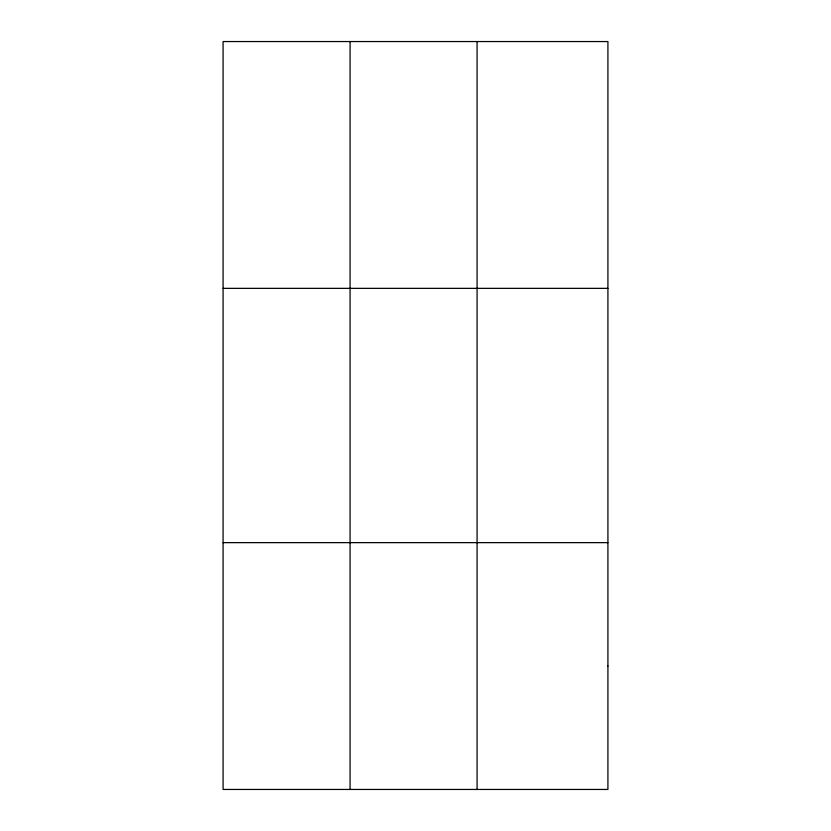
<?xml version="1.0" encoding="UTF-8"?>
<svg xmlns="http://www.w3.org/2000/svg" width="831" height="831" viewBox="0 0 831 831"><rect width="100%" height="100%" fill="white"/><g stroke="black" fill="none" stroke-linecap="round" stroke-linejoin="round"><path stroke-width="1.25" d="M350.08 789.45L350.08 41.55M477.077 789.45L477.077 41.55M223.082 288.357L607.918 288.357M223.082 542.643L607.918 542.643M607.918 666.047L607.918 789.45L223.082 789.45L223.082 41.55L607.918 41.55L607.918 666.047"/></g></svg>
